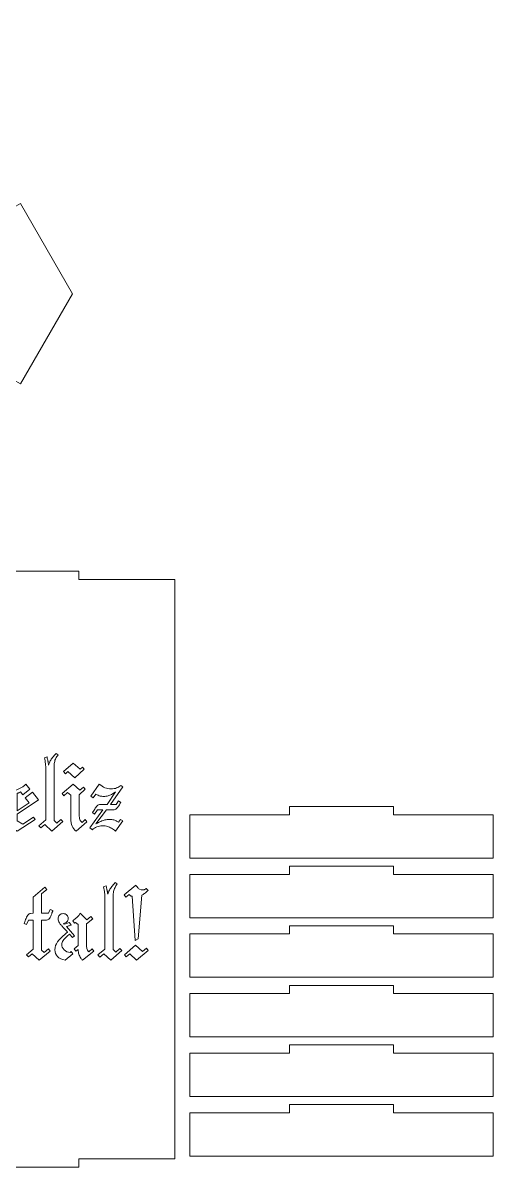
# Model space of a CAD drawing. Header units: millimetres. Extents: x -1983 to 1983, y -412 to 412.
# Drawn here: x 1809 to 1982.6, y -16.4 to 406.1 of the extents above; entities that cross this region are included whole.
import ezdxf

# ---------------------------------------------------------------- set-up
doc = ezdxf.new("R2010")
doc.units = ezdxf.units.MM
doc.header["$MEASUREMENT"] = 0
doc.layers.add('Camada 1', color=7, linetype='Continuous')

msp = doc.modelspace()

# ---------------------------------------------------------------- linework, layer by layer
at = {"layer": 'Camada 1', "color": 250, "lineweight": 9}
for points, knots in [([(1769.5867, 206.0891), (1769.5867, 206.0891), (1788.8317, 239.4223), (1788.8317, 239.4223), (1788.8317, 239.4223), (1788.8317, 239.4223), (1786.2337, 240.9223), (1786.2337, 240.9223), (1786.2337, 240.9223), (1786.2337, 240.9223), (1805.4787, 274.2557), (1805.4787, 274.2557), (1805.4787, 274.2557), (1805.4787, 274.2557), (1808.0767, 272.7557), (1808.0767, 272.7557), (1808.0767, 272.7557), (1808.0767, 272.7557), (1827.3218, 306.089), (1827.3218, 306.089), (1827.3218, 306.089), (1827.3218, 306.089), (1808.0767, 339.4223), (1808.0767, 339.4223), (1808.0767, 339.4223), (1808.0767, 339.4223), (1805.4787, 337.9223), (1805.4787, 337.9223), (1805.4787, 337.9223), (1805.4787, 337.9223), (1786.2337, 371.2556), (1786.2337, 371.2556), (1786.2337, 371.2556), (1786.2337, 371.2556), (1788.8317, 372.7556), (1788.8317, 372.7556), (1788.8317, 372.7556), (1788.8317, 372.7556), (1769.5867, 406.0889), (1769.5867, 406.0889), (1769.5867, 406.0889), (1769.5867, 406.0889), (1731.0968, 406.0889), (1731.0968, 406.0889), (1731.0968, 406.0889), (1731.0968, 406.0889), (1731.0968, 403.0889), (1731.0968, 403.0889), (1731.0968, 403.0889), (1731.0968, 403.0889), (1692.6068, 403.0889), (1692.6068, 403.0889), (1692.6068, 403.0889), (1692.6068, 403.0889), (1692.6068, 406.0889), (1692.6068, 406.0889), (1692.6068, 406.0889), (1692.6068, 406.0889), (1654.1168, 406.0889), (1654.1168, 406.0889), (1654.1168, 406.0889), (1654.1168, 406.0889), (1634.8719, 372.7556), (1634.8719, 372.7556), (1634.8719, 372.7556), (1634.8719, 372.7556), (1637.4699, 371.2556), (1637.4699, 371.2556), (1637.4699, 371.2556), (1637.4699, 371.2556), (1618.2249, 337.9223), (1618.2249, 337.9223), (1618.2249, 337.9223), (1618.2249, 337.9223), (1615.6269, 339.4223), (1615.6269, 339.4223), (1615.6269, 339.4223), (1615.6269, 339.4223), (1596.3818, 306.089), (1596.3818, 306.089), (1596.3818, 306.089), (1596.3818, 306.089), (1615.6269, 272.7557), (1615.6269, 272.7557), (1615.6269, 272.7557), (1615.6269, 272.7557), (1618.2249, 274.2557), (1618.2249, 274.2557), (1618.2249, 274.2557), (1618.2249, 274.2557), (1637.4699, 240.9223), (1637.4699, 240.9223), (1637.4699, 240.9223), (1637.4699, 240.9223), (1634.8719, 239.4223), (1634.8719, 239.4223), (1634.8719, 239.4223), (1634.8719, 239.4223), (1654.1168, 206.0891), (1654.1168, 206.0891), (1654.1168, 206.0891), (1654.1168, 206.0891), (1692.6068, 206.0891), (1692.6068, 206.0891), (1692.6068, 206.0891), (1692.6068, 206.0891), (1692.6068, 209.0891), (1692.6068, 209.0891), (1692.6068, 209.0891), (1692.6068, 209.0891), (1731.0968, 209.0891), (1731.0968, 209.0891), (1731.0968, 209.0891), (1731.0968, 209.0891), (1731.0968, 206.0891), (1731.0968, 206.0891), (1731.0968, 206.0891), (1731.0968, 206.0891), (1769.5867, 206.0891), (1769.5867, 206.0891)], [0, 0, 0, 0, 0.03225806, 0.03225806, 0.03225806, 0.03225806, 0.06451613, 0.06451613, 0.06451613, 0.06451613, 0.09677419, 0.09677419, 0.09677419, 0.09677419, 0.12903226, 0.12903226, 0.12903226, 0.12903226, 0.16129032, 0.16129032, 0.16129032, 0.16129032, 0.19354839, 0.19354839, 0.19354839, 0.19354839, 0.22580645, 0.22580645, 0.22580645, 0.22580645, 0.25806452, 0.25806452, 0.25806452, 0.25806452, 0.29032258, 0.29032258, 0.29032258, 0.29032258, 0.32258065, 0.32258065, 0.32258065, 0.32258065, 0.35483871, 0.35483871, 0.35483871, 0.35483871, 0.38709677, 0.38709677, 0.38709677, 0.38709677, 0.41935484, 0.41935484, 0.41935484, 0.41935484, 0.4516129, 0.4516129, 0.4516129, 0.4516129, 0.48387097, 0.48387097, 0.48387097, 0.48387097, 0.51612903, 0.51612903, 0.51612903, 0.51612903, 0.5483871, 0.5483871, 0.5483871, 0.5483871, 0.58064516, 0.58064516, 0.58064516, 0.58064516, 0.61290323, 0.61290323, 0.61290323, 0.61290323, 0.64516129, 0.64516129, 0.64516129, 0.64516129, 0.67741935, 0.67741935, 0.67741935, 0.67741935, 0.70967742, 0.70967742, 0.70967742, 0.70967742, 0.74193548, 0.74193548, 0.74193548, 0.74193548, 0.77419355, 0.77419355, 0.77419355, 0.77419355, 0.80645161, 0.80645161, 0.80645161, 0.80645161, 0.83870968, 0.83870968, 0.83870968, 0.83870968, 0.87096774, 0.87096774, 0.87096774, 0.87096774, 0.90322581, 0.90322581, 0.90322581, 0.90322581, 0.93548387, 0.93548387, 0.93548387, 0.93548387, 1, 1, 1, 1]), ([(1757.1238, 200.589), (1757.1238, 200.589), (1757.1238, -13.4106), (1757.1238, -13.4106), (1757.1238, -13.4106), (1757.1238, -13.4106), (1792.5166, -13.4106), (1792.5166, -13.4106), (1792.5166, -13.4106), (1792.5166, -13.4106), (1792.5166, -16.4106), (1792.5166, -16.4106), (1792.5166, -16.4106), (1792.5166, -16.4106), (1829.6594, -16.4106), (1829.6594, -16.4106), (1829.6594, -16.4106), (1829.6594, -16.4106), (1829.6594, -13.4106), (1829.6594, -13.4106), (1829.6594, -13.4106), (1829.6594, -13.4106), (1865.0522, -13.4106), (1865.0522, -13.4106), (1865.0522, -13.4106), (1865.0522, -13.4106), (1865.0522, 200.589), (1865.0522, 200.589), (1865.0522, 200.589), (1865.0522, 200.589), (1829.6594, 200.589), (1829.6594, 200.589), (1829.6594, 200.589), (1829.6594, 200.589), (1829.6594, 203.589), (1829.6594, 203.589), (1829.6594, 203.589), (1829.6594, 203.589), (1792.5166, 203.589), (1792.5166, 203.589), (1792.5166, 203.589), (1792.5166, 203.589), (1792.5166, 200.589), (1792.5166, 200.589), (1792.5166, 200.589), (1792.5166, 200.589), (1757.1238, 200.589), (1757.1238, 200.589)], [0, 0, 0, 0, 0.07692308, 0.07692308, 0.07692308, 0.07692308, 0.15384615, 0.15384615, 0.15384615, 0.15384615, 0.23076923, 0.23076923, 0.23076923, 0.23076923, 0.30769231, 0.30769231, 0.30769231, 0.30769231, 0.38461538, 0.38461538, 0.38461538, 0.38461538, 0.46153846, 0.46153846, 0.46153846, 0.46153846, 0.53846154, 0.53846154, 0.53846154, 0.53846154, 0.61538462, 0.61538462, 0.61538462, 0.61538462, 0.69230769, 0.69230769, 0.69230769, 0.69230769, 0.76923077, 0.76923077, 0.76923077, 0.76923077, 0.84615385, 0.84615385, 0.84615385, 0.84615385, 1, 1, 1, 1]), ([(1815.5859, 108.8225), (1815.5859, 108.8225), (1814.8767, 109.6647), (1814.8767, 109.6647), (1814.8767, 109.6647), (1814.8767, 109.6647), (1817.4029, 111.7918), (1817.4029, 111.7918), (1817.4029, 111.7918), (1817.4029, 111.7918), (1817.4029, 131.4235), (1817.4029, 131.4235), (1817.4029, 131.4235), (1817.4029, 131.5712), (1817.3954, 131.7409), (1817.3807, 131.9331), (1817.3807, 131.9331), (1817.3659, 132.125), (1817.3436, 132.3097), (1817.3142, 132.487), (1817.3142, 132.487), (1817.2847, 132.8711), (1817.2328, 133.2477), (1817.1591, 133.6171), (1817.1591, 133.6171), (1817.0852, 133.9863), (1817.0038, 134.3483), (1816.9152, 134.7028), (1816.9152, 134.7028), (1816.9152, 134.7028), (1817.8903, 135.0575), (1817.8903, 135.0575), (1817.8903, 135.0575), (1817.9493, 134.7323), (1818.0086, 134.4665), (1818.0676, 134.2596), (1818.0676, 134.2596), (1818.1265, 134.0527), (1818.1708, 133.8461), (1818.2004, 133.6393), (1818.2004, 133.6393), (1818.23, 133.5507), (1818.2523, 133.4471), (1818.2669, 133.3291), (1818.2669, 133.3291), (1818.2816, 133.2109), (1818.3037, 133.0926), (1818.3334, 132.9744), (1818.3334, 132.9744), (1818.363, 132.8268), (1818.3851, 132.6792), (1818.3998, 132.5313), (1818.3998, 132.5313), (1818.4147, 132.3836), (1818.4369, 132.2064), (1818.4663, 131.9996), (1818.4663, 131.9996), (1818.5549, 132.2951), (1818.651, 132.5684), (1818.7543, 132.8193), (1818.7543, 132.8193), (1818.8579, 133.0704), (1818.9686, 133.3142), (1819.0868, 133.5507), (1819.0868, 133.5507), (1819.3231, 133.9641), (1819.6112, 134.3853), (1819.9509, 134.8135), (1819.9509, 134.8135), (1820.2907, 135.2419), (1820.7264, 135.7518), (1821.2583, 136.3424), (1821.2583, 136.3424), (1821.2583, 136.3424), (1821.9673, 135.8107), (1821.9673, 135.8107), (1821.9673, 135.8107), (1821.7901, 135.5745), (1821.6349, 135.3527), (1821.502, 135.1461), (1821.502, 135.1461), (1821.3691, 134.9392), (1821.2583, 134.7323), (1821.1697, 134.5255), (1821.1697, 134.5255), (1820.9038, 134.0527), (1820.7264, 133.5507), (1820.6377, 133.0187), (1820.6377, 133.0187), (1820.5491, 132.487), (1820.5047, 131.8224), (1820.5047, 131.0245), (1820.5047, 131.0245), (1820.5047, 131.0245), (1820.5047, 111.6146), (1820.5047, 111.6146), (1820.5047, 111.6146), (1820.5047, 111.6146), (1821.5242, 110.6395), (1821.5242, 110.6395), (1821.5242, 110.6395), (1821.5242, 110.6395), (1822.9866, 111.969), (1822.9866, 111.969), (1822.9866, 111.969), (1822.9866, 111.969), (1823.6956, 111.2157), (1823.6956, 111.2157), (1823.6956, 111.2157), (1823.6956, 111.2157), (1819.6185, 107.6261), (1819.6185, 107.6261), (1819.6185, 107.6261), (1819.6185, 107.6261), (1817.0925, 110.0634), (1817.0925, 110.0634), (1817.0925, 110.0634), (1817.0925, 110.0634), (1815.5859, 108.8225), (1815.5859, 108.8225)], [0, 0, 0, 0, 0.03225806, 0.03225806, 0.03225806, 0.03225806, 0.06451613, 0.06451613, 0.06451613, 0.06451613, 0.09677419, 0.09677419, 0.09677419, 0.09677419, 0.12903226, 0.12903226, 0.12903226, 0.12903226, 0.16129032, 0.16129032, 0.16129032, 0.16129032, 0.19354839, 0.19354839, 0.19354839, 0.19354839, 0.22580645, 0.22580645, 0.22580645, 0.22580645, 0.25806452, 0.25806452, 0.25806452, 0.25806452, 0.29032258, 0.29032258, 0.29032258, 0.29032258, 0.32258065, 0.32258065, 0.32258065, 0.32258065, 0.35483871, 0.35483871, 0.35483871, 0.35483871, 0.38709677, 0.38709677, 0.38709677, 0.38709677, 0.41935484, 0.41935484, 0.41935484, 0.41935484, 0.4516129, 0.4516129, 0.4516129, 0.4516129, 0.48387097, 0.48387097, 0.48387097, 0.48387097, 0.51612903, 0.51612903, 0.51612903, 0.51612903, 0.5483871, 0.5483871, 0.5483871, 0.5483871, 0.58064516, 0.58064516, 0.58064516, 0.58064516, 0.61290323, 0.61290323, 0.61290323, 0.61290323, 0.64516129, 0.64516129, 0.64516129, 0.64516129, 0.67741935, 0.67741935, 0.67741935, 0.67741935, 0.70967742, 0.70967742, 0.70967742, 0.70967742, 0.74193548, 0.74193548, 0.74193548, 0.74193548, 0.77419355, 0.77419355, 0.77419355, 0.77419355, 0.80645161, 0.80645161, 0.80645161, 0.80645161, 0.83870968, 0.83870968, 0.83870968, 0.83870968, 0.87096774, 0.87096774, 0.87096774, 0.87096774, 0.90322581, 0.90322581, 0.90322581, 0.90322581, 0.93548387, 0.93548387, 0.93548387, 0.93548387, 1, 1, 1, 1]), ([(1828.127, 127.3907), (1828.127, 127.3907), (1825.6011, 129.6509), (1825.6011, 129.6509), (1825.6011, 129.6509), (1825.6011, 129.6509), (1824.6707, 128.8531), (1824.6707, 128.8531), (1824.6707, 128.8531), (1824.6707, 128.8531), (1824.0057, 129.6509), (1824.0057, 129.6509), (1824.0057, 129.6509), (1824.0057, 129.6509), (1827.5953, 132.7529), (1827.5953, 132.7529), (1827.5953, 132.7529), (1827.5953, 132.7529), (1830.0769, 130.537), (1830.0769, 130.537), (1830.0769, 130.537), (1830.0769, 130.537), (1830.9633, 131.2907), (1830.9633, 131.2907), (1830.9633, 131.2907), (1830.9633, 131.2907), (1831.628, 130.4928), (1831.628, 130.4928), (1831.628, 130.4928), (1831.628, 130.4928), (1828.127, 127.3907), (1828.127, 127.3907)], [0, 0, 0, 0, 0.11111111, 0.11111111, 0.11111111, 0.11111111, 0.22222222, 0.22222222, 0.22222222, 0.22222222, 0.33333333, 0.33333333, 0.33333333, 0.33333333, 0.44444444, 0.44444444, 0.44444444, 0.44444444, 0.55555556, 0.55555556, 0.55555556, 0.55555556, 0.66666667, 0.66666667, 0.66666667, 0.66666667, 0.77777778, 0.77777778, 0.77777778, 0.77777778, 1, 1, 1, 1]), ([(1802.2913, 108.8225), (1802.2913, 108.8225), (1801.6267, 109.6647), (1801.6267, 109.6647), (1801.6267, 109.6647), (1801.6267, 109.6647), (1803.7981, 111.6588), (1803.7981, 111.6588), (1803.7981, 111.6588), (1803.7981, 111.6588), (1803.7981, 121.0536), (1803.7981, 121.0536), (1803.7981, 121.0536), (1803.7981, 121.0536), (1802.9117, 121.0094), (1802.9117, 121.0094), (1802.9117, 121.0094), (1802.9117, 121.0094), (1801.8039, 121.0981), (1801.8039, 121.0981), (1801.8039, 121.0981), (1801.8039, 121.0981), (1801.8039, 122.1173), (1801.8039, 122.1173), (1801.8039, 122.1173), (1803.1039, 122.0878), (1804.2633, 122.1838), (1805.2828, 122.4054), (1805.2828, 122.4054), (1806.3018, 122.6269), (1807.299, 123.0332), (1808.2739, 123.624), (1808.2739, 123.624), (1808.5693, 123.8012), (1808.8721, 124.0008), (1809.1824, 124.2223), (1809.1824, 124.2223), (1809.4926, 124.4439), (1809.7953, 124.6876), (1810.0908, 124.9534), (1810.0908, 124.9534), (1810.0908, 124.9534), (1811.5924, 123.0978), (1811.5924, 123.0978), (1811.5924, 123.0978), (1811.5924, 123.0978), (1808.9369, 121.0814), (1808.9369, 121.0814), (1808.9369, 121.0814), (1808.9369, 121.0814), (1808.0966, 122.1173), (1808.0966, 122.1173), (1808.0966, 122.1173), (1807.9784, 122.0287), (1807.8751, 121.9695), (1807.7864, 121.9398), (1807.7864, 121.9398), (1807.6978, 121.9105), (1807.6239, 121.8809), (1807.5649, 121.8512), (1807.5649, 121.8512), (1807.5353, 121.8512), (1807.5131, 121.844), (1807.4984, 121.8291), (1807.4984, 121.8291), (1807.4835, 121.8144), (1807.4614, 121.807), (1807.4319, 121.807), (1807.4319, 121.807), (1807.3727, 121.7775), (1807.299, 121.748), (1807.2104, 121.7183), (1807.2104, 121.7183), (1807.1218, 121.689), (1807.0183, 121.6593), (1806.8999, 121.6298), (1806.8999, 121.6298), (1806.8999, 121.6298), (1806.8999, 115.1155), (1806.8999, 115.1155), (1806.8999, 115.1155), (1806.8999, 115.1155), (1811.3317, 118.1288), (1811.3317, 118.1288), (1811.3317, 118.1288), (1811.3317, 118.1288), (1809.8187, 119.9944), (1809.8187, 119.9944), (1809.8187, 119.9944), (1809.8187, 119.9944), (1812.4728, 122.0097), (1812.4728, 122.0097), (1812.4728, 122.0097), (1812.4728, 122.0097), (1814.7883, 119.1482), (1814.7883, 119.1482), (1814.7883, 119.1482), (1814.7883, 119.1482), (1806.8999, 113.9189), (1806.8999, 113.9189), (1806.8999, 113.9189), (1806.8999, 113.9189), (1806.8999, 111.4373), (1806.8999, 111.4373), (1806.8999, 111.4373), (1806.8999, 111.4373), (1808.9387, 110.1964), (1808.9387, 110.1964), (1808.9387, 110.1964), (1808.9387, 110.1964), (1812.8828, 112.8555), (1812.8828, 112.8555), (1812.8828, 112.8555), (1812.8828, 112.8555), (1813.4588, 111.969), (1813.4588, 111.969), (1813.4588, 111.969), (1813.4588, 111.969), (1806.8999, 107.6261), (1806.8999, 107.6261), (1806.8999, 107.6261), (1806.8999, 107.6261), (1803.3548, 109.8419), (1803.3548, 109.8419), (1803.3548, 109.8419), (1803.3548, 109.8419), (1802.2913, 108.8225), (1802.2913, 108.8225)], [0, 0, 0, 0, 0.03030303, 0.03030303, 0.03030303, 0.03030303, 0.06060606, 0.06060606, 0.06060606, 0.06060606, 0.09090909, 0.09090909, 0.09090909, 0.09090909, 0.12121212, 0.12121212, 0.12121212, 0.12121212, 0.15151515, 0.15151515, 0.15151515, 0.15151515, 0.18181818, 0.18181818, 0.18181818, 0.18181818, 0.21212121, 0.21212121, 0.21212121, 0.21212121, 0.24242424, 0.24242424, 0.24242424, 0.24242424, 0.27272727, 0.27272727, 0.27272727, 0.27272727, 0.3030303, 0.3030303, 0.3030303, 0.3030303, 0.33333333, 0.33333333, 0.33333333, 0.33333333, 0.36363636, 0.36363636, 0.36363636, 0.36363636, 0.39393939, 0.39393939, 0.39393939, 0.39393939, 0.42424242, 0.42424242, 0.42424242, 0.42424242, 0.45454545, 0.45454545, 0.45454545, 0.45454545, 0.48484848, 0.48484848, 0.48484848, 0.48484848, 0.51515152, 0.51515152, 0.51515152, 0.51515152, 0.54545455, 0.54545455, 0.54545455, 0.54545455, 0.57575758, 0.57575758, 0.57575758, 0.57575758, 0.60606061, 0.60606061, 0.60606061, 0.60606061, 0.63636364, 0.63636364, 0.63636364, 0.63636364, 0.66666667, 0.66666667, 0.66666667, 0.66666667, 0.6969697, 0.6969697, 0.6969697, 0.6969697, 0.72727273, 0.72727273, 0.72727273, 0.72727273, 0.75757576, 0.75757576, 0.75757576, 0.75757576, 0.78787879, 0.78787879, 0.78787879, 0.78787879, 0.81818182, 0.81818182, 0.81818182, 0.81818182, 0.84848485, 0.84848485, 0.84848485, 0.84848485, 0.87878788, 0.87878788, 0.87878788, 0.87878788, 0.90909091, 0.90909091, 0.90909091, 0.90909091, 0.93939394, 0.93939394, 0.93939394, 0.93939394, 1, 1, 1, 1]), ([(1828.659, 107.6261), (1827.9793, 108.0989), (1827.4846, 108.7192), (1827.1743, 109.4875), (1827.1743, 109.4875), (1826.8642, 110.2553), (1826.7091, 111.2008), (1826.7091, 112.3235), (1826.7091, 112.3235), (1826.7091, 112.3235), (1826.7091, 120.8764), (1826.7091, 120.8764), (1826.7091, 120.8764), (1826.7091, 120.8764), (1825.5124, 121.8956), (1825.5124, 121.8956), (1825.5124, 121.8956), (1825.5124, 121.8956), (1824.1387, 120.6992), (1824.1387, 120.6992), (1824.1387, 120.6992), (1824.1387, 120.6992), (1823.474, 121.4968), (1823.474, 121.4968), (1823.474, 121.4968), (1823.474, 121.4968), (1827.5067, 124.9977), (1827.5067, 124.9977), (1827.5067, 124.9977), (1827.5067, 124.9977), (1829.9882, 122.7377), (1829.9882, 122.7377), (1829.9882, 122.7377), (1829.9882, 122.7377), (1831.3621, 123.8454), (1831.3621, 123.8454), (1831.3621, 123.8454), (1831.3621, 123.8454), (1832.027, 123.0922), (1832.027, 123.0922), (1832.027, 123.0922), (1832.027, 123.0922), (1829.811, 121.0981), (1829.811, 121.0981), (1829.811, 121.0981), (1829.811, 121.0981), (1829.811, 113.7417), (1829.811, 113.7417), (1829.811, 113.7417), (1829.811, 112.9441), (1829.8849, 112.3384), (1830.0326, 111.9246), (1830.0326, 111.9246), (1830.1804, 111.511), (1830.4463, 111.1565), (1830.8304, 110.861), (1830.8304, 110.861), (1830.8304, 110.861), (1831.9825, 111.9246), (1831.9825, 111.9246), (1831.9825, 111.9246), (1831.9825, 111.9246), (1832.6474, 111.1271), (1832.6474, 111.1271), (1832.6474, 111.1271), (1832.6474, 111.1271), (1828.659, 107.6261), (1828.659, 107.6261)], [0, 0, 0, 0, 0.05555556, 0.05555556, 0.05555556, 0.05555556, 0.11111111, 0.11111111, 0.11111111, 0.11111111, 0.16666667, 0.16666667, 0.16666667, 0.16666667, 0.22222222, 0.22222222, 0.22222222, 0.22222222, 0.27777778, 0.27777778, 0.27777778, 0.27777778, 0.33333333, 0.33333333, 0.33333333, 0.33333333, 0.38888889, 0.38888889, 0.38888889, 0.38888889, 0.44444444, 0.44444444, 0.44444444, 0.44444444, 0.5, 0.5, 0.5, 0.5, 0.55555556, 0.55555556, 0.55555556, 0.55555556, 0.61111111, 0.61111111, 0.61111111, 0.61111111, 0.66666667, 0.66666667, 0.66666667, 0.66666667, 0.72222222, 0.72222222, 0.72222222, 0.72222222, 0.77777778, 0.77777778, 0.77777778, 0.77777778, 0.83333333, 0.83333333, 0.83333333, 0.83333333, 0.88888889, 0.88888889, 0.88888889, 0.88888889, 1, 1, 1, 1]), ([(1834.6415, 108.1578), (1834.6415, 108.1578), (1833.755, 108.8668), (1833.755, 108.8668), (1833.755, 108.8668), (1833.755, 108.8668), (1838.5413, 115.47), (1838.5413, 115.47), (1838.5413, 115.47), (1838.5413, 115.47), (1836.5913, 115.47), (1836.5913, 115.47), (1836.5913, 115.47), (1836.5913, 115.47), (1835.4834, 113.9189), (1835.4834, 113.9189), (1835.4834, 113.9189), (1835.4834, 113.9189), (1834.6415, 114.4949), (1834.6415, 114.4949), (1834.6415, 114.4949), (1834.7595, 114.6427), (1834.8927, 114.8347), (1835.0404, 115.0711), (1835.0404, 115.0711), (1835.188, 115.3074), (1835.3504, 115.5439), (1835.5276, 115.7801), (1835.5276, 115.7801), (1835.7935, 116.2232), (1836.0966, 116.6223), (1836.4363, 116.9768), (1836.4363, 116.9768), (1836.7761, 117.3312), (1837.1231, 117.5085), (1837.4776, 117.5085), (1837.4776, 117.5085), (1837.4776, 117.5085), (1840.0481, 117.5085), (1840.0481, 117.5085), (1840.0481, 117.5085), (1840.0481, 117.5085), (1843.2385, 122.1617), (1843.2385, 122.1617), (1843.2385, 122.1617), (1842.6772, 121.748), (1842.1751, 121.423), (1841.732, 121.1866), (1841.732, 121.1866), (1841.2887, 120.9504), (1840.8603, 120.7729), (1840.4468, 120.6549), (1840.4468, 120.6549), (1840.1809, 120.5956), (1839.9223, 120.5514), (1839.6712, 120.5219), (1839.6712, 120.5219), (1839.4202, 120.4924), (1839.147, 120.4777), (1838.8514, 120.4777), (1838.8514, 120.4777), (1838.6152, 120.4777), (1838.3934, 120.4849), (1838.1868, 120.4998), (1838.1868, 120.4998), (1837.9799, 120.5145), (1837.773, 120.5514), (1837.5663, 120.6106), (1837.5663, 120.6106), (1837.33, 120.6696), (1837.0788, 120.7582), (1836.8129, 120.8764), (1836.8129, 120.8764), (1836.5471, 120.9947), (1836.2368, 121.1423), (1835.8822, 121.3195), (1835.8822, 121.3195), (1835.8822, 121.3195), (1834.9517, 119.99), (1834.9517, 119.99), (1834.9517, 119.99), (1834.9517, 119.99), (1834.1095, 120.5663), (1834.1095, 120.5663), (1834.1095, 120.5663), (1834.1095, 120.5663), (1837.2118, 124.9977), (1837.2118, 124.9977), (1837.2118, 124.9977), (1837.8913, 124.4068), (1838.5781, 123.9711), (1839.2724, 123.6904), (1839.2724, 123.6904), (1839.9666, 123.4098), (1840.7274, 123.2695), (1841.5548, 123.2695), (1841.5548, 123.2695), (1842.3228, 123.2695), (1842.9949, 123.373), (1843.5712, 123.5796), (1843.5712, 123.5796), (1844.1472, 123.7864), (1844.6567, 124.1115), (1845.0998, 124.5546), (1845.0998, 124.5546), (1845.0998, 124.5546), (1845.8976, 123.9786), (1845.8976, 123.9786), (1845.8976, 123.9786), (1845.8976, 123.9786), (1841.3331, 117.5085), (1841.3331, 117.5085), (1841.3331, 117.5085), (1841.3331, 117.5085), (1843.3715, 117.5085), (1843.3715, 117.5085), (1843.3715, 117.5085), (1843.3715, 117.5085), (1844.3022, 118.838), (1844.3022, 118.838), (1844.3022, 118.838), (1844.3022, 118.838), (1845.1441, 118.2174), (1845.1441, 118.2174), (1845.1441, 118.2174), (1845.0261, 118.0402), (1844.9079, 117.8483), (1844.7897, 117.6488), (1844.7897, 117.6488), (1844.6716, 117.442), (1844.5384, 117.2426), (1844.3908, 117.0432), (1844.3908, 117.0432), (1844.1547, 116.6444), (1843.8738, 116.2824), (1843.549, 115.9573), (1843.549, 115.9573), (1843.2239, 115.6325), (1842.8548, 115.47), (1842.441, 115.47), (1842.441, 115.47), (1842.441, 115.47), (1839.8264, 115.47), (1839.8264, 115.47), (1839.8264, 115.47), (1839.8264, 115.47), (1835.9708, 110.285), (1835.9708, 110.285), (1835.9708, 110.285), (1836.68, 110.6912), (1837.293, 111.0089), (1837.8099, 111.2601), (1837.8099, 111.2601), (1838.3269, 111.5038), (1838.8218, 111.6811), (1839.2944, 111.7992), (1839.2944, 111.7992), (1839.5604, 111.8508), (1839.8264, 111.8951), (1840.0923, 111.9246), (1840.0923, 111.9246), (1840.3581, 111.9544), (1840.6388, 111.969), (1840.9343, 111.969), (1840.9343, 111.969), (1841.2594, 111.969), (1841.5548, 111.9544), (1841.8206, 111.9246), (1841.8206, 111.9246), (1842.0865, 111.8951), (1842.3377, 111.8508), (1842.574, 111.7918), (1842.574, 111.7918), (1842.8398, 111.7031), (1843.1132, 111.5924), (1843.3939, 111.4594), (1843.3939, 111.4594), (1843.6744, 111.3265), (1843.9921, 111.1565), (1844.3466, 110.9499), (1844.3466, 110.9499), (1844.3466, 110.9499), (1845.0556, 111.969), (1845.0556, 111.969), (1845.0556, 111.969), (1845.0556, 111.969), (1845.8976, 111.4076), (1845.8976, 111.4076), (1845.8976, 111.4076), (1845.8976, 111.4076), (1843.2385, 107.6705), (1843.2385, 107.6705), (1843.2385, 107.6705), (1842.6772, 108.084), (1842.1605, 108.4312), (1841.6877, 108.7118), (1841.6877, 108.7118), (1841.215, 108.9925), (1840.7423, 109.2066), (1840.2696, 109.3545), (1840.2696, 109.3545), (1839.9741, 109.4431), (1839.6712, 109.5095), (1839.361, 109.5539), (1839.361, 109.5539), (1839.0508, 109.5982), (1838.7332, 109.6203), (1838.4083, 109.6203), (1838.4083, 109.6203), (1837.5811, 109.6203), (1836.8573, 109.4947), (1836.2368, 109.2437), (1836.2368, 109.2437), (1835.6163, 108.9925), (1835.0846, 108.6306), (1834.6415, 108.1578)], [0, 0, 0, 0, 0.01818182, 0.01818182, 0.01818182, 0.01818182, 0.03636364, 0.03636364, 0.03636364, 0.03636364, 0.05454545, 0.05454545, 0.05454545, 0.05454545, 0.07272727, 0.07272727, 0.07272727, 0.07272727, 0.09090909, 0.09090909, 0.09090909, 0.09090909, 0.10909091, 0.10909091, 0.10909091, 0.10909091, 0.12727273, 0.12727273, 0.12727273, 0.12727273, 0.14545455, 0.14545455, 0.14545455, 0.14545455, 0.16363636, 0.16363636, 0.16363636, 0.16363636, 0.18181818, 0.18181818, 0.18181818, 0.18181818, 0.2, 0.2, 0.2, 0.2, 0.21818182, 0.21818182, 0.21818182, 0.21818182, 0.23636364, 0.23636364, 0.23636364, 0.23636364, 0.25454545, 0.25454545, 0.25454545, 0.25454545, 0.27272727, 0.27272727, 0.27272727, 0.27272727, 0.29090909, 0.29090909, 0.29090909, 0.29090909, 0.30909091, 0.30909091, 0.30909091, 0.30909091, 0.32727273, 0.32727273, 0.32727273, 0.32727273, 0.34545455, 0.34545455, 0.34545455, 0.34545455, 0.36363636, 0.36363636, 0.36363636, 0.36363636, 0.38181818, 0.38181818, 0.38181818, 0.38181818, 0.4, 0.4, 0.4, 0.4, 0.41818182, 0.41818182, 0.41818182, 0.41818182, 0.43636364, 0.43636364, 0.43636364, 0.43636364, 0.45454545, 0.45454545, 0.45454545, 0.45454545, 0.47272727, 0.47272727, 0.47272727, 0.47272727, 0.49090909, 0.49090909, 0.49090909, 0.49090909, 0.50909091, 0.50909091, 0.50909091, 0.50909091, 0.52727273, 0.52727273, 0.52727273, 0.52727273, 0.54545455, 0.54545455, 0.54545455, 0.54545455, 0.56363636, 0.56363636, 0.56363636, 0.56363636, 0.58181818, 0.58181818, 0.58181818, 0.58181818, 0.6, 0.6, 0.6, 0.6, 0.61818182, 0.61818182, 0.61818182, 0.61818182, 0.63636364, 0.63636364, 0.63636364, 0.63636364, 0.65454545, 0.65454545, 0.65454545, 0.65454545, 0.67272727, 0.67272727, 0.67272727, 0.67272727, 0.69090909, 0.69090909, 0.69090909, 0.69090909, 0.70909091, 0.70909091, 0.70909091, 0.70909091, 0.72727273, 0.72727273, 0.72727273, 0.72727273, 0.74545455, 0.74545455, 0.74545455, 0.74545455, 0.76363636, 0.76363636, 0.76363636, 0.76363636, 0.78181818, 0.78181818, 0.78181818, 0.78181818, 0.8, 0.8, 0.8, 0.8, 0.81818182, 0.81818182, 0.81818182, 0.81818182, 0.83636364, 0.83636364, 0.83636364, 0.83636364, 0.85454545, 0.85454545, 0.85454545, 0.85454545, 0.87272727, 0.87272727, 0.87272727, 0.87272727, 0.89090909, 0.89090909, 0.89090909, 0.89090909, 0.90909091, 0.90909091, 0.90909091, 0.90909091, 0.92727273, 0.92727273, 0.92727273, 0.92727273, 0.94545455, 0.94545455, 0.94545455, 0.94545455, 0.96363636, 0.96363636, 0.96363636, 0.96363636, 1, 1, 1, 1]), ([(1982.6411, 97.6859), (1982.6411, 97.6859), (1982.6411, 113.6859), (1982.6411, 113.6859), (1982.6411, 113.6859), (1982.6411, 113.6859), (1945.9011, 113.6859), (1945.9011, 113.6859), (1945.9011, 113.6859), (1945.9011, 113.6859), (1945.9011, 116.6859), (1945.9011, 116.6859), (1945.9011, 116.6859), (1945.9011, 116.6859), (1907.4111, 116.6859), (1907.4111, 116.6859), (1907.4111, 116.6859), (1907.4111, 116.6859), (1907.4111, 113.6859), (1907.4111, 113.6859), (1907.4111, 113.6859), (1907.4111, 113.6859), (1870.6711, 113.6859), (1870.6711, 113.6859), (1870.6711, 113.6859), (1870.6711, 113.6859), (1870.6711, 97.6859), (1870.6711, 97.6859), (1870.6711, 97.6859), (1870.6711, 97.6859), (1982.6411, 97.6859), (1982.6411, 97.6859)], [0, 0, 0, 0, 0.11111111, 0.11111111, 0.11111111, 0.11111111, 0.22222222, 0.22222222, 0.22222222, 0.22222222, 0.33333333, 0.33333333, 0.33333333, 0.33333333, 0.44444444, 0.44444444, 0.44444444, 0.44444444, 0.55555556, 0.55555556, 0.55555556, 0.55555556, 0.66666667, 0.66666667, 0.66666667, 0.66666667, 0.77777778, 0.77777778, 0.77777778, 0.77777778, 1, 1, 1, 1]), ([(1982.6411, 75.6859), (1982.6411, 75.6859), (1982.6411, 91.6859), (1982.6411, 91.6859), (1982.6411, 91.6859), (1982.6411, 91.6859), (1945.9011, 91.6859), (1945.9011, 91.6859), (1945.9011, 91.6859), (1945.9011, 91.6859), (1945.9011, 94.6859), (1945.9011, 94.6859), (1945.9011, 94.6859), (1945.9011, 94.6859), (1907.4111, 94.6859), (1907.4111, 94.6859), (1907.4111, 94.6859), (1907.4111, 94.6859), (1907.4111, 91.6859), (1907.4111, 91.6859), (1907.4111, 91.6859), (1907.4111, 91.6859), (1870.6711, 91.6859), (1870.6711, 91.6859), (1870.6711, 91.6859), (1870.6711, 91.6859), (1870.6711, 75.6859), (1870.6711, 75.6859), (1870.6711, 75.6859), (1870.6711, 75.6859), (1982.6411, 75.6859), (1982.6411, 75.6859)], [0, 0, 0, 0, 0.11111111, 0.11111111, 0.11111111, 0.11111111, 0.22222222, 0.22222222, 0.22222222, 0.22222222, 0.33333333, 0.33333333, 0.33333333, 0.33333333, 0.44444444, 0.44444444, 0.44444444, 0.44444444, 0.55555556, 0.55555556, 0.55555556, 0.55555556, 0.66666667, 0.66666667, 0.66666667, 0.66666667, 0.77777778, 0.77777778, 0.77777778, 0.77777778, 1, 1, 1, 1]), ([(1810.9935, 61.2011), (1810.9935, 61.2011), (1810.3289, 61.999), (1810.3289, 61.999), (1810.3289, 61.999), (1810.3289, 61.999), (1812.8105, 64.0817), (1812.8105, 64.0817), (1812.8105, 64.0817), (1812.8105, 64.0817), (1812.8105, 74.7172), (1812.8105, 74.7172), (1812.8105, 74.7172), (1812.8105, 74.7172), (1810.9935, 74.7172), (1810.9935, 74.7172), (1810.9935, 74.7172), (1810.9935, 74.7172), (1810.3289, 73.1661), (1810.3289, 73.1661), (1810.3289, 73.1661), (1810.3289, 73.1661), (1809.3982, 73.565), (1809.3982, 73.565), (1809.3982, 73.565), (1809.4868, 73.7422), (1809.5755, 73.9567), (1809.664, 74.2074), (1809.664, 74.2074), (1809.7524, 74.4583), (1809.8629, 74.7144), (1809.9742, 74.983), (1809.9742, 74.983), (1810.2174, 75.5712), (1810.4765, 76.1057), (1810.772, 76.5784), (1810.772, 76.5784), (1811.0675, 77.0511), (1811.4224, 77.2688), (1811.8354, 77.2873), (1811.8354, 77.2873), (1811.8354, 77.2873), (1812.8105, 77.3318), (1812.8105, 77.3318), (1812.8105, 77.3318), (1812.8105, 77.3318), (1812.8105, 83.2697), (1812.8105, 83.2697), (1812.8105, 83.2697), (1812.8105, 83.2697), (1817.109, 86.9036), (1817.109, 86.9036), (1817.109, 86.9036), (1817.109, 86.9036), (1817.7739, 86.1061), (1817.7739, 86.1061), (1817.7739, 86.1061), (1817.7739, 86.1061), (1815.9127, 84.4663), (1815.9127, 84.4663), (1815.9127, 84.4663), (1815.9127, 84.4663), (1815.9127, 77.3318), (1815.9127, 77.3318), (1815.9127, 77.3318), (1815.9127, 77.3318), (1818.4828, 77.3318), (1818.4828, 77.3318), (1818.4828, 77.3318), (1818.4828, 77.3318), (1819.1032, 78.7055), (1819.1032, 78.7055), (1819.1032, 78.7055), (1819.1032, 78.7055), (1820.034, 78.3068), (1820.034, 78.3068), (1820.034, 78.3068), (1820.0042, 78.1885), (1819.9658, 78.0859), (1819.9231, 78.0038), (1819.9231, 78.0038), (1819.8772, 77.9162), (1819.8418, 77.8263), (1819.8124, 77.738), (1819.8124, 77.738), (1819.7828, 77.6496), (1819.7541, 77.5528), (1819.7237, 77.45), (1819.7237, 77.45), (1819.6951, 77.3536), (1819.6752, 77.2399), (1819.6352, 77.1248), (1819.6352, 77.1248), (1819.4092, 76.4786), (1819.1179, 75.9211), (1818.7931, 75.4408), (1818.7931, 75.4408), (1818.4681, 74.9611), (1817.9066, 74.7172), (1817.109, 74.7172), (1817.109, 74.7172), (1817.109, 74.7172), (1815.9127, 74.7172), (1815.9127, 74.7172), (1815.9127, 74.7172), (1815.9127, 74.7172), (1815.9127, 63.7272), (1815.9127, 63.7272), (1815.9127, 63.7272), (1815.9127, 63.7272), (1816.8431, 62.8408), (1816.8431, 62.8408), (1816.8431, 62.8408), (1816.8431, 62.8408), (1818.3943, 64.1704), (1818.3943, 64.1704), (1818.3943, 64.1704), (1818.3943, 64.1704), (1819.059, 63.3727), (1819.059, 63.3727), (1819.059, 63.3727), (1819.059, 63.3727), (1815.0262, 59.9604), (1815.0262, 59.9604), (1815.0262, 59.9604), (1815.0262, 59.9604), (1812.4117, 62.3977), (1812.4117, 62.3977), (1812.4117, 62.3977), (1812.4117, 62.3977), (1810.9935, 61.2011), (1810.9935, 61.2011)], [0, 0, 0, 0, 0.02941176, 0.02941176, 0.02941176, 0.02941176, 0.05882353, 0.05882353, 0.05882353, 0.05882353, 0.08823529, 0.08823529, 0.08823529, 0.08823529, 0.11764706, 0.11764706, 0.11764706, 0.11764706, 0.14705882, 0.14705882, 0.14705882, 0.14705882, 0.17647059, 0.17647059, 0.17647059, 0.17647059, 0.20588235, 0.20588235, 0.20588235, 0.20588235, 0.23529412, 0.23529412, 0.23529412, 0.23529412, 0.26470588, 0.26470588, 0.26470588, 0.26470588, 0.29411765, 0.29411765, 0.29411765, 0.29411765, 0.32352941, 0.32352941, 0.32352941, 0.32352941, 0.35294118, 0.35294118, 0.35294118, 0.35294118, 0.38235294, 0.38235294, 0.38235294, 0.38235294, 0.41176471, 0.41176471, 0.41176471, 0.41176471, 0.44117647, 0.44117647, 0.44117647, 0.44117647, 0.47058824, 0.47058824, 0.47058824, 0.47058824, 0.5, 0.5, 0.5, 0.5, 0.52941176, 0.52941176, 0.52941176, 0.52941176, 0.55882353, 0.55882353, 0.55882353, 0.55882353, 0.58823529, 0.58823529, 0.58823529, 0.58823529, 0.61764706, 0.61764706, 0.61764706, 0.61764706, 0.64705882, 0.64705882, 0.64705882, 0.64705882, 0.67647059, 0.67647059, 0.67647059, 0.67647059, 0.70588235, 0.70588235, 0.70588235, 0.70588235, 0.73529412, 0.73529412, 0.73529412, 0.73529412, 0.76470588, 0.76470588, 0.76470588, 0.76470588, 0.79411765, 0.79411765, 0.79411765, 0.79411765, 0.82352941, 0.82352941, 0.82352941, 0.82352941, 0.85294118, 0.85294118, 0.85294118, 0.85294118, 0.88235294, 0.88235294, 0.88235294, 0.88235294, 0.91176471, 0.91176471, 0.91176471, 0.91176471, 0.94117647, 0.94117647, 0.94117647, 0.94117647, 1, 1, 1, 1]), ([(1837.4223, 61.1567), (1837.4223, 61.1567), (1836.7131, 61.999), (1836.7131, 61.999), (1836.7131, 61.999), (1836.7131, 61.999), (1839.2392, 64.126), (1839.2392, 64.126), (1839.2392, 64.126), (1839.2392, 64.126), (1839.2392, 83.7574), (1839.2392, 83.7574), (1839.2392, 83.7574), (1839.2392, 83.905), (1839.2317, 84.075), (1839.2171, 84.2669), (1839.2171, 84.2669), (1839.2022, 84.4589), (1839.1693, 84.6422), (1839.1506, 84.8208), (1839.1506, 84.8208), (1839.1103, 85.2039), (1839.0692, 85.5818), (1838.9955, 85.9509), (1838.9955, 85.9509), (1838.9216, 86.32), (1838.8402, 86.682), (1838.7517, 87.0365), (1838.7517, 87.0365), (1838.7517, 87.0365), (1839.7267, 87.3912), (1839.7267, 87.3912), (1839.7267, 87.3912), (1839.7856, 87.0662), (1839.8449, 86.8003), (1839.9039, 86.5934), (1839.9039, 86.5934), (1839.9628, 86.3865), (1839.9956, 86.1781), (1840.0368, 85.9731), (1840.0368, 85.9731), (1840.055, 85.8817), (1840.0886, 85.7809), (1840.1033, 85.6629), (1840.1033, 85.6629), (1840.1177, 85.5449), (1840.1432, 85.4272), (1840.1698, 85.3082), (1840.1698, 85.3082), (1840.2024, 85.1613), (1840.2213, 85.0129), (1840.2362, 84.8651), (1840.2362, 84.8651), (1840.2509, 84.7174), (1840.2734, 84.5402), (1840.3026, 84.3334), (1840.3026, 84.3334), (1840.3913, 84.6289), (1840.4873, 84.9027), (1840.5907, 85.1531), (1840.5907, 85.1531), (1840.6941, 85.4043), (1840.7967, 85.6526), (1840.9233, 85.8845), (1840.9233, 85.8845), (1841.1512, 86.3026), (1841.4478, 86.7193), (1841.7873, 87.1473), (1841.7873, 87.1473), (1842.1268, 87.5757), (1842.5627, 88.0855), (1843.0947, 88.6762), (1843.0947, 88.6762), (1843.0947, 88.6762), (1843.8036, 88.1445), (1843.8036, 88.1445), (1843.8036, 88.1445), (1843.6264, 87.9082), (1843.4712, 87.6865), (1843.3384, 87.4798), (1843.3384, 87.4798), (1843.2054, 87.2733), (1843.1101, 87.0589), (1843.006, 86.8592), (1843.006, 86.8592), (1842.7551, 86.3788), (1842.5625, 85.8845), (1842.4741, 85.3525), (1842.4741, 85.3525), (1842.3855, 84.821), (1842.3412, 84.1561), (1842.3412, 83.3583), (1842.3412, 83.3583), (1842.3412, 83.3583), (1842.3412, 63.9488), (1842.3412, 63.9488), (1842.3412, 63.9488), (1842.3412, 63.9488), (1843.3605, 62.9737), (1843.3605, 62.9737), (1843.3605, 62.9737), (1843.3605, 62.9737), (1844.823, 64.3033), (1844.823, 64.3033), (1844.823, 64.3033), (1844.823, 64.3033), (1845.532, 63.55), (1845.532, 63.55), (1845.532, 63.55), (1845.532, 63.55), (1841.455, 59.9604), (1841.455, 59.9604), (1841.455, 59.9604), (1841.455, 59.9604), (1838.9289, 62.3977), (1838.9289, 62.3977), (1838.9289, 62.3977), (1838.9289, 62.3977), (1837.4223, 61.1567), (1837.4223, 61.1567)], [0, 0, 0, 0, 0.03225806, 0.03225806, 0.03225806, 0.03225806, 0.06451613, 0.06451613, 0.06451613, 0.06451613, 0.09677419, 0.09677419, 0.09677419, 0.09677419, 0.12903226, 0.12903226, 0.12903226, 0.12903226, 0.16129032, 0.16129032, 0.16129032, 0.16129032, 0.19354839, 0.19354839, 0.19354839, 0.19354839, 0.22580645, 0.22580645, 0.22580645, 0.22580645, 0.25806452, 0.25806452, 0.25806452, 0.25806452, 0.29032258, 0.29032258, 0.29032258, 0.29032258, 0.32258065, 0.32258065, 0.32258065, 0.32258065, 0.35483871, 0.35483871, 0.35483871, 0.35483871, 0.38709677, 0.38709677, 0.38709677, 0.38709677, 0.41935484, 0.41935484, 0.41935484, 0.41935484, 0.4516129, 0.4516129, 0.4516129, 0.4516129, 0.48387097, 0.48387097, 0.48387097, 0.48387097, 0.51612903, 0.51612903, 0.51612903, 0.51612903, 0.5483871, 0.5483871, 0.5483871, 0.5483871, 0.58064516, 0.58064516, 0.58064516, 0.58064516, 0.61290323, 0.61290323, 0.61290323, 0.61290323, 0.64516129, 0.64516129, 0.64516129, 0.64516129, 0.67741935, 0.67741935, 0.67741935, 0.67741935, 0.70967742, 0.70967742, 0.70967742, 0.70967742, 0.74193548, 0.74193548, 0.74193548, 0.74193548, 0.77419355, 0.77419355, 0.77419355, 0.77419355, 0.80645161, 0.80645161, 0.80645161, 0.80645161, 0.83870968, 0.83870968, 0.83870968, 0.83870968, 0.87096774, 0.87096774, 0.87096774, 0.87096774, 0.90322581, 0.90322581, 0.90322581, 0.90322581, 0.93548387, 0.93548387, 0.93548387, 0.93548387, 1, 1, 1, 1]), ([(1850.4068, 67.2282), (1850.4068, 67.2282), (1849.3431, 83.5799), (1849.3431, 83.5799), (1849.3431, 83.5799), (1849.2841, 83.5799), (1849.2321, 83.5875), (1849.1879, 83.6022), (1849.1879, 83.6022), (1849.1439, 83.6172), (1849.0919, 83.6244), (1849.0329, 83.6244), (1849.0329, 83.6244), (1848.9739, 83.6538), (1848.9219, 83.6837), (1848.8779, 83.713), (1848.8779, 83.713), (1848.8334, 83.7427), (1848.7792, 83.7679), (1848.7227, 83.8016), (1848.7227, 83.8016), (1848.6313, 83.8564), (1848.5527, 83.9199), (1848.479, 83.9789), (1848.479, 83.9789), (1848.4051, 84.0381), (1848.3089, 84.1119), (1848.1907, 84.2004), (1848.1907, 84.2004), (1848.1907, 84.2004), (1846.9944, 83.2697), (1846.9944, 83.2697), (1846.9944, 83.2697), (1846.9944, 83.2697), (1846.3295, 84.0675), (1846.3295, 84.0675), (1846.3295, 84.0675), (1846.3295, 84.0675), (1850.6726, 87.7014), (1850.6726, 87.7014), (1850.6726, 87.7014), (1850.7612, 87.5535), (1850.8423, 87.4281), (1850.9163, 87.3248), (1850.9163, 87.3248), (1850.99, 87.2214), (1851.081, 87.1337), (1851.16, 87.0365), (1851.16, 87.0365), (1851.4656, 86.6606), (1851.7659, 86.3719), (1852.0907, 86.1946), (1852.0907, 86.1946), (1852.4154, 86.0177), (1852.7701, 85.9288), (1853.1542, 85.9288), (1853.1542, 85.9288), (1853.3611, 85.9288), (1853.5457, 85.9512), (1853.7081, 85.9952), (1853.7081, 85.9952), (1853.8706, 86.0396), (1854.0334, 86.0945), (1854.1736, 86.1946), (1854.1736, 86.1946), (1854.2414, 86.2431), (1854.2918, 86.3054), (1854.3508, 86.3497), (1854.3508, 86.3497), (1854.4098, 86.394), (1854.469, 86.4458), (1854.528, 86.5048), (1854.528, 86.5048), (1854.528, 86.5048), (1855.1927, 85.7516), (1855.1927, 85.7516), (1855.1927, 85.7516), (1854.7496, 85.3082), (1854.3361, 84.9464), (1853.952, 84.6656), (1853.952, 84.6656), (1853.5682, 84.3851), (1853.2131, 84.1709), (1852.8884, 84.0232), (1852.8884, 84.0232), (1852.8884, 84.0232), (1851.5145, 67.8929), (1851.5145, 67.8929), (1851.5145, 67.8929), (1851.5145, 67.8929), (1850.4068, 67.2282), (1850.4068, 67.2282)], [0, 0, 0, 0, 0.04166667, 0.04166667, 0.04166667, 0.04166667, 0.08333333, 0.08333333, 0.08333333, 0.08333333, 0.125, 0.125, 0.125, 0.125, 0.16666667, 0.16666667, 0.16666667, 0.16666667, 0.20833333, 0.20833333, 0.20833333, 0.20833333, 0.25, 0.25, 0.25, 0.25, 0.29166667, 0.29166667, 0.29166667, 0.29166667, 0.33333333, 0.33333333, 0.33333333, 0.33333333, 0.375, 0.375, 0.375, 0.375, 0.41666667, 0.41666667, 0.41666667, 0.41666667, 0.45833333, 0.45833333, 0.45833333, 0.45833333, 0.5, 0.5, 0.5, 0.5, 0.54166667, 0.54166667, 0.54166667, 0.54166667, 0.58333333, 0.58333333, 0.58333333, 0.58333333, 0.625, 0.625, 0.625, 0.625, 0.66666667, 0.66666667, 0.66666667, 0.66666667, 0.70833333, 0.70833333, 0.70833333, 0.70833333, 0.75, 0.75, 0.75, 0.75, 0.79166667, 0.79166667, 0.79166667, 0.79166667, 0.83333333, 0.83333333, 0.83333333, 0.83333333, 0.875, 0.875, 0.875, 0.875, 0.91666667, 0.91666667, 0.91666667, 0.91666667, 1, 1, 1, 1]), ([(1827.4759, 62.3926), (1827.4759, 62.3926), (1824.6429, 59.9604), (1824.6429, 59.9604), (1824.6429, 59.9604), (1823.3723, 60.2559), (1822.4141, 60.723), (1821.7623, 61.3637), (1821.7623, 61.3637), (1821.1142, 62.0005), (1820.7874, 62.8186), (1820.7874, 63.8306), (1820.7874, 63.8306), (1820.7874, 64.9236), (1821.1179, 65.8925), (1821.7844, 66.7405), (1821.7844, 66.7405), (1822.4472, 67.5839), (1823.207, 68.3443), (1824.0223, 69.0742), (1824.0223, 69.0742), (1824.2712, 69.2974), (1824.5025, 69.5397), (1824.7536, 69.7612), (1824.7536, 69.7612), (1825.0047, 69.9828), (1825.2485, 70.1969), (1825.4847, 70.4037), (1825.4847, 70.4037), (1825.3075, 70.6106), (1825.0785, 70.8471), (1824.798, 71.1127), (1824.798, 71.1127), (1824.5172, 71.3786), (1824.2437, 71.6668), (1823.978, 71.9623), (1823.978, 71.9623), (1823.7123, 72.2575), (1823.4463, 72.5606), (1823.1804, 72.8706), (1823.1804, 72.8706), (1822.9145, 73.1806), (1822.6751, 73.4965), (1822.4713, 73.8236), (1822.4713, 73.8236), (1822.3206, 74.0652), (1822.2051, 74.3109), (1822.1167, 74.5621), (1822.1167, 74.5621), (1822.0281, 74.813), (1821.9838, 75.057), (1821.9838, 75.2932), (1821.9838, 75.2932), (1821.9838, 75.8546), (1822.1611, 76.3129), (1822.5155, 76.6671), (1822.5155, 76.6671), (1822.87, 77.0218), (1823.328, 77.1988), (1823.8894, 77.1988), (1823.8894, 77.1988), (1824.3917, 77.1988), (1824.8275, 77.0215), (1825.1967, 76.6671), (1825.1967, 76.6671), (1825.5659, 76.3126), (1825.7506, 75.8841), (1825.7506, 75.3818), (1825.7506, 75.3818), (1825.7506, 74.9091), (1825.5881, 74.5029), (1825.2632, 74.1631), (1825.2632, 74.1631), (1824.9382, 73.8236), (1824.5247, 73.6239), (1824.0223, 73.565), (1824.0223, 73.565), (1824.0223, 73.565), (1824.2439, 73.3433), (1824.2439, 73.3433), (1824.2439, 73.3433), (1824.909, 73.4945), (1825.5295, 73.6901), (1826.1057, 73.9304), (1826.1057, 73.9304), (1826.1057, 73.9304), (1826.8369, 73.0206), (1826.8369, 73.0206), (1826.8369, 73.0206), (1826.7644, 72.9894), (1826.6902, 72.9567), (1826.6149, 72.9223), (1826.6149, 72.9223), (1826.4524, 72.8487), (1826.2807, 72.787), (1826.1051, 72.723), (1826.1051, 72.723), (1825.9558, 72.6689), (1825.7949, 72.6123), (1825.6176, 72.5678), (1825.6176, 72.5678), (1825.4404, 72.5236), (1825.2485, 72.4718), (1825.0417, 72.4126), (1825.0417, 72.4126), (1825.0417, 72.4126), (1828.0995, 69.0448), (1828.0995, 69.0448), (1828.0995, 69.0448), (1828.0995, 69.0448), (1827.3017, 68.3359), (1827.3017, 68.3359), (1827.3017, 68.3359), (1827.3017, 68.3359), (1826.1494, 69.6209), (1826.1494, 69.6209), (1826.1494, 69.6209), (1826.0019, 69.4436), (1825.8318, 69.2738), (1825.6399, 69.1113), (1825.6399, 69.1113), (1825.4476, 68.949), (1825.2716, 68.7695), (1825.0859, 68.6015), (1825.0859, 68.6015), (1824.6511, 68.2084), (1824.2364, 67.7895), (1823.8672, 67.3167), (1823.8672, 67.3167), (1823.4978, 66.844), (1823.3133, 66.327), (1823.3133, 65.7658), (1823.3133, 65.7658), (1823.3133, 65.0566), (1823.6237, 64.4064), (1824.2439, 63.8159), (1824.2439, 63.8159), (1824.8642, 63.2249), (1825.5881, 62.9), (1826.4154, 62.8408), (1826.4154, 62.8408), (1826.4154, 62.8408), (1826.4154, 62.8851), (1826.4154, 62.8851), (1826.4154, 62.8851), (1826.4154, 62.8851), (1826.8297, 63.2429), (1826.8297, 63.2429), (1826.8297, 63.2429), (1826.8297, 63.2429), (1827.4759, 62.3926), (1827.4759, 62.3926)], [0, 0, 0, 0, 0.02564103, 0.02564103, 0.02564103, 0.02564103, 0.05128205, 0.05128205, 0.05128205, 0.05128205, 0.07692308, 0.07692308, 0.07692308, 0.07692308, 0.1025641, 0.1025641, 0.1025641, 0.1025641, 0.12820513, 0.12820513, 0.12820513, 0.12820513, 0.15384615, 0.15384615, 0.15384615, 0.15384615, 0.17948718, 0.17948718, 0.17948718, 0.17948718, 0.20512821, 0.20512821, 0.20512821, 0.20512821, 0.23076923, 0.23076923, 0.23076923, 0.23076923, 0.25641026, 0.25641026, 0.25641026, 0.25641026, 0.28205128, 0.28205128, 0.28205128, 0.28205128, 0.30769231, 0.30769231, 0.30769231, 0.30769231, 0.33333333, 0.33333333, 0.33333333, 0.33333333, 0.35897436, 0.35897436, 0.35897436, 0.35897436, 0.38461538, 0.38461538, 0.38461538, 0.38461538, 0.41025641, 0.41025641, 0.41025641, 0.41025641, 0.43589744, 0.43589744, 0.43589744, 0.43589744, 0.46153846, 0.46153846, 0.46153846, 0.46153846, 0.48717949, 0.48717949, 0.48717949, 0.48717949, 0.51282051, 0.51282051, 0.51282051, 0.51282051, 0.53846154, 0.53846154, 0.53846154, 0.53846154, 0.56410256, 0.56410256, 0.56410256, 0.56410256, 0.58974359, 0.58974359, 0.58974359, 0.58974359, 0.61538462, 0.61538462, 0.61538462, 0.61538462, 0.64102564, 0.64102564, 0.64102564, 0.64102564, 0.66666667, 0.66666667, 0.66666667, 0.66666667, 0.69230769, 0.69230769, 0.69230769, 0.69230769, 0.71794872, 0.71794872, 0.71794872, 0.71794872, 0.74358974, 0.74358974, 0.74358974, 0.74358974, 0.76923077, 0.76923077, 0.76923077, 0.76923077, 0.79487179, 0.79487179, 0.79487179, 0.79487179, 0.82051282, 0.82051282, 0.82051282, 0.82051282, 0.84615385, 0.84615385, 0.84615385, 0.84615385, 0.87179487, 0.87179487, 0.87179487, 0.87179487, 0.8974359, 0.8974359, 0.8974359, 0.8974359, 0.92307692, 0.92307692, 0.92307692, 0.92307692, 0.94871795, 0.94871795, 0.94871795, 0.94871795, 1, 1, 1, 1]), ([(1831.0242, 59.9604), (1830.906, 60.108), (1830.7951, 60.2338), (1830.6919, 60.3371), (1830.6919, 60.3371), (1830.5886, 60.4403), (1830.4992, 60.5705), (1830.4039, 60.7137), (1830.4039, 60.7137), (1830.0856, 61.1906), (1829.8348, 61.6738), (1829.6725, 62.1762), (1829.6725, 62.1762), (1829.51, 62.678), (1829.3994, 63.2841), (1829.3402, 63.9931), (1829.3402, 63.9931), (1829.3402, 63.9931), (1828.5396, 63.3056), (1828.5396, 63.3056), (1828.5396, 63.3056), (1828.5396, 63.3056), (1827.8908, 64.1594), (1827.8908, 64.1594), (1827.8908, 64.1594), (1827.8908, 64.1594), (1829.3402, 65.4113), (1829.3402, 65.4113), (1829.3402, 65.4113), (1829.3402, 65.4113), (1829.3402, 73.1218), (1829.3402, 73.1218), (1829.3402, 73.1218), (1829.3402, 73.1218), (1828.4097, 73.9637), (1828.4097, 73.9637), (1828.4097, 73.9637), (1828.2929, 73.873), (1828.1816, 73.7892), (1828.0762, 73.7126), (1828.0762, 73.7126), (1828.0762, 73.7126), (1827.3805, 74.578), (1827.3805, 74.578), (1827.3805, 74.578), (1827.4664, 74.6305), (1827.5508, 74.6846), (1827.634, 74.7394), (1827.634, 74.7394), (1828.5939, 75.3743), (1829.4437, 76.2386), (1830.1823, 77.3318), (1830.1823, 77.3318), (1830.1823, 77.3318), (1832.6196, 74.9387), (1832.6196, 74.9387), (1832.6196, 74.9387), (1832.6196, 74.9387), (1834.1264, 76.0909), (1834.1264, 76.0909), (1834.1264, 76.0909), (1834.1264, 76.0909), (1834.791, 75.2932), (1834.791, 75.2932), (1834.791, 75.2932), (1834.791, 75.2932), (1832.4423, 73.3802), (1832.4423, 73.3802), (1832.4423, 73.3802), (1832.4423, 73.3802), (1832.4423, 66.2235), (1832.4423, 66.2235), (1832.4423, 66.2235), (1832.4423, 65.5736), (1832.4866, 65.0341), (1832.5753, 64.6062), (1832.5753, 64.6062), (1832.6637, 64.1779), (1832.8185, 63.7664), (1833.0627, 63.38), (1833.0627, 63.38), (1833.085, 63.3445), (1833.1292, 63.3061), (1833.1734, 63.2471), (1833.1734, 63.2471), (1833.2178, 63.188), (1833.2548, 63.1289), (1833.2843, 63.0698), (1833.2843, 63.0698), (1833.2843, 63.0698), (1834.5252, 64.1406), (1834.5252, 64.1406), (1834.5252, 64.1406), (1834.5252, 64.1406), (1835.1898, 63.3356), (1835.1898, 63.3356), (1835.1898, 63.3356), (1835.1898, 63.3356), (1831.0242, 59.9604), (1831.0242, 59.9604)], [0, 0, 0, 0, 0.03846154, 0.03846154, 0.03846154, 0.03846154, 0.07692308, 0.07692308, 0.07692308, 0.07692308, 0.11538462, 0.11538462, 0.11538462, 0.11538462, 0.15384615, 0.15384615, 0.15384615, 0.15384615, 0.19230769, 0.19230769, 0.19230769, 0.19230769, 0.23076923, 0.23076923, 0.23076923, 0.23076923, 0.26923077, 0.26923077, 0.26923077, 0.26923077, 0.30769231, 0.30769231, 0.30769231, 0.30769231, 0.34615385, 0.34615385, 0.34615385, 0.34615385, 0.38461538, 0.38461538, 0.38461538, 0.38461538, 0.42307692, 0.42307692, 0.42307692, 0.42307692, 0.46153846, 0.46153846, 0.46153846, 0.46153846, 0.5, 0.5, 0.5, 0.5, 0.53846154, 0.53846154, 0.53846154, 0.53846154, 0.57692308, 0.57692308, 0.57692308, 0.57692308, 0.61538462, 0.61538462, 0.61538462, 0.61538462, 0.65384615, 0.65384615, 0.65384615, 0.65384615, 0.69230769, 0.69230769, 0.69230769, 0.69230769, 0.73076923, 0.73076923, 0.73076923, 0.73076923, 0.76923077, 0.76923077, 0.76923077, 0.76923077, 0.80769231, 0.80769231, 0.80769231, 0.80769231, 0.84615385, 0.84615385, 0.84615385, 0.84615385, 0.88461538, 0.88461538, 0.88461538, 0.88461538, 0.92307692, 0.92307692, 0.92307692, 0.92307692, 1, 1, 1, 1]), ([(1982.6411, 53.6859), (1982.6411, 53.6859), (1982.6411, 69.6859), (1982.6411, 69.6859), (1982.6411, 69.6859), (1982.6411, 69.6859), (1945.9011, 69.6859), (1945.9011, 69.6859), (1945.9011, 69.6859), (1945.9011, 69.6859), (1945.9011, 72.6859), (1945.9011, 72.6859), (1945.9011, 72.6859), (1945.9011, 72.6859), (1907.4111, 72.6859), (1907.4111, 72.6859), (1907.4111, 72.6859), (1907.4111, 72.6859), (1907.4111, 69.6859), (1907.4111, 69.6859), (1907.4111, 69.6859), (1907.4111, 69.6859), (1870.6711, 69.6859), (1870.6711, 69.6859), (1870.6711, 69.6859), (1870.6711, 69.6859), (1870.6711, 53.6859), (1870.6711, 53.6859), (1870.6711, 53.6859), (1870.6711, 53.6859), (1982.6411, 53.6859), (1982.6411, 53.6859)], [0, 0, 0, 0, 0.11111111, 0.11111111, 0.11111111, 0.11111111, 0.22222222, 0.22222222, 0.22222222, 0.22222222, 0.33333333, 0.33333333, 0.33333333, 0.33333333, 0.44444444, 0.44444444, 0.44444444, 0.44444444, 0.55555556, 0.55555556, 0.55555556, 0.55555556, 0.66666667, 0.66666667, 0.66666667, 0.66666667, 0.77777778, 0.77777778, 0.77777778, 0.77777778, 1, 1, 1, 1]), ([(1846.507, 61.999), (1846.507, 61.999), (1850.6283, 65.4999), (1850.6283, 65.4999), (1850.6283, 65.4999), (1850.6283, 65.4999), (1853.1542, 63.1509), (1853.1542, 63.1509), (1853.1542, 63.1509), (1853.1542, 63.1509), (1854.6166, 64.3918), (1854.6166, 64.3918), (1854.6166, 64.3918), (1854.6166, 64.3918), (1855.2813, 63.5943), (1855.2813, 63.5943), (1855.2813, 63.5943), (1855.2813, 63.5943), (1850.9828, 59.9604), (1850.9828, 59.9604), (1850.9828, 59.9604), (1850.9828, 59.9604), (1848.4569, 62.309), (1848.4569, 62.309), (1848.4569, 62.309), (1848.4569, 62.309), (1847.1716, 61.2011), (1847.1716, 61.2011), (1847.1716, 61.2011), (1847.1716, 61.2011), (1846.507, 61.999), (1846.507, 61.999)], [0, 0, 0, 0, 0.11111111, 0.11111111, 0.11111111, 0.11111111, 0.22222222, 0.22222222, 0.22222222, 0.22222222, 0.33333333, 0.33333333, 0.33333333, 0.33333333, 0.44444444, 0.44444444, 0.44444444, 0.44444444, 0.55555556, 0.55555556, 0.55555556, 0.55555556, 0.66666667, 0.66666667, 0.66666667, 0.66666667, 0.77777778, 0.77777778, 0.77777778, 0.77777778, 1, 1, 1, 1]), ([(1982.6411, 31.6859), (1982.6411, 31.6859), (1982.6411, 47.6859), (1982.6411, 47.6859), (1982.6411, 47.6859), (1982.6411, 47.6859), (1945.9011, 47.6859), (1945.9011, 47.6859), (1945.9011, 47.6859), (1945.9011, 47.6859), (1945.9011, 50.6859), (1945.9011, 50.6859), (1945.9011, 50.6859), (1945.9011, 50.6859), (1907.4111, 50.6859), (1907.4111, 50.6859), (1907.4111, 50.6859), (1907.4111, 50.6859), (1907.4111, 47.6859), (1907.4111, 47.6859), (1907.4111, 47.6859), (1907.4111, 47.6859), (1870.6711, 47.6859), (1870.6711, 47.6859), (1870.6711, 47.6859), (1870.6711, 47.6859), (1870.6711, 31.6859), (1870.6711, 31.6859), (1870.6711, 31.6859), (1870.6711, 31.6859), (1982.6411, 31.6859), (1982.6411, 31.6859)], [0, 0, 0, 0, 0.11111111, 0.11111111, 0.11111111, 0.11111111, 0.22222222, 0.22222222, 0.22222222, 0.22222222, 0.33333333, 0.33333333, 0.33333333, 0.33333333, 0.44444444, 0.44444444, 0.44444444, 0.44444444, 0.55555556, 0.55555556, 0.55555556, 0.55555556, 0.66666667, 0.66666667, 0.66666667, 0.66666667, 0.77777778, 0.77777778, 0.77777778, 0.77777778, 1, 1, 1, 1]), ([(1982.6411, 9.6859), (1982.6411, 9.6859), (1982.6411, 25.6859), (1982.6411, 25.6859), (1982.6411, 25.6859), (1982.6411, 25.6859), (1945.9011, 25.6859), (1945.9011, 25.6859), (1945.9011, 25.6859), (1945.9011, 25.6859), (1945.9011, 28.6859), (1945.9011, 28.6859), (1945.9011, 28.6859), (1945.9011, 28.6859), (1907.4111, 28.6859), (1907.4111, 28.6859), (1907.4111, 28.6859), (1907.4111, 28.6859), (1907.4111, 25.6859), (1907.4111, 25.6859), (1907.4111, 25.6859), (1907.4111, 25.6859), (1870.6711, 25.6859), (1870.6711, 25.6859), (1870.6711, 25.6859), (1870.6711, 25.6859), (1870.6711, 9.6859), (1870.6711, 9.6859), (1870.6711, 9.6859), (1870.6711, 9.6859), (1982.6411, 9.6859), (1982.6411, 9.6859)], [0, 0, 0, 0, 0.11111111, 0.11111111, 0.11111111, 0.11111111, 0.22222222, 0.22222222, 0.22222222, 0.22222222, 0.33333333, 0.33333333, 0.33333333, 0.33333333, 0.44444444, 0.44444444, 0.44444444, 0.44444444, 0.55555556, 0.55555556, 0.55555556, 0.55555556, 0.66666667, 0.66666667, 0.66666667, 0.66666667, 0.77777778, 0.77777778, 0.77777778, 0.77777778, 1, 1, 1, 1]), ([(1982.6411, -12.3141), (1982.6411, -12.3141), (1982.6411, 3.6859), (1982.6411, 3.6859), (1982.6411, 3.6859), (1982.6411, 3.6859), (1945.9011, 3.6859), (1945.9011, 3.6859), (1945.9011, 3.6859), (1945.9011, 3.6859), (1945.9011, 6.6859), (1945.9011, 6.6859), (1945.9011, 6.6859), (1945.9011, 6.6859), (1907.4111, 6.6859), (1907.4111, 6.6859), (1907.4111, 6.6859), (1907.4111, 6.6859), (1907.4111, 3.6859), (1907.4111, 3.6859), (1907.4111, 3.6859), (1907.4111, 3.6859), (1870.6711, 3.6859), (1870.6711, 3.6859), (1870.6711, 3.6859), (1870.6711, 3.6859), (1870.6711, -12.3141), (1870.6711, -12.3141), (1870.6711, -12.3141), (1870.6711, -12.3141), (1982.6411, -12.3141), (1982.6411, -12.3141)], [0, 0, 0, 0, 0.11111111, 0.11111111, 0.11111111, 0.11111111, 0.22222222, 0.22222222, 0.22222222, 0.22222222, 0.33333333, 0.33333333, 0.33333333, 0.33333333, 0.44444444, 0.44444444, 0.44444444, 0.44444444, 0.55555556, 0.55555556, 0.55555556, 0.55555556, 0.66666667, 0.66666667, 0.66666667, 0.66666667, 0.77777778, 0.77777778, 0.77777778, 0.77777778, 1, 1, 1, 1])]:
    msp.add_open_spline(points, degree=3, knots=knots, dxfattribs=at)

doc.saveas('drawing.dxf')
